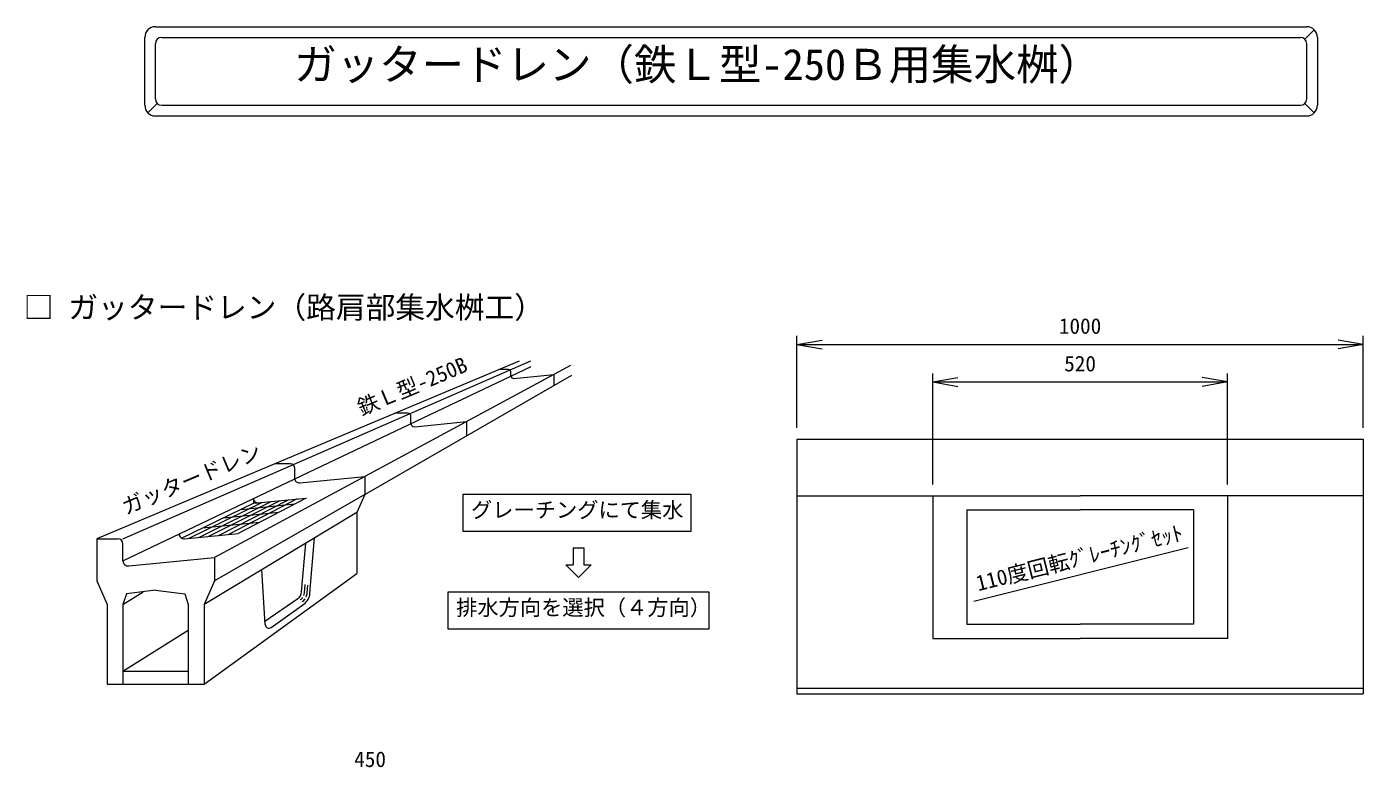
# Model space of a CAD drawing. Units: millimetres on the paper. Extents: x 76 to 506, y 34 to 571.
# Drawn here: x 76.3 to 233.6, y 483.4 to 570.6 of the extents above; entities that cross this region are included whole.
import ezdxf
from ezdxf.enums import TextEntityAlignment as Align

# ---------------------------------------------------------------- set-up
doc = ezdxf.new("R2010")
doc.units = ezdxf.units.MM
doc.layers.add('1', color=4, linetype='Continuous', lineweight=18)
doc.styles.add('ＭＳ ゴシック-5.0-0.0', font='')
doc.styles.get('ＭＳ ゴシック-5.0-0.0').set_extended_font_data('ＭＳ ゴシック-5.0-0.0')

msp = doc.modelspace()

# ---------------------------------------------------------------- linework, layer by layer
at = {"layer": '1'}
for p, q in [((91.399, 570.623), (141.348, 570.623)), ((141.348, 570.623), (226.948, 570.623)), ((226.729, 569.153), (227.832, 570.257)), ((90.149, 561.373), (90.149, 569.373)), ((91.399, 562.123), (91.399, 568.623)), ((92.149, 569.373), (226.198, 569.373)), ((226.948, 562.123), (226.948, 568.623)), ((228.198, 569.373), (228.198, 561.373)), ((91.619, 561.592), (90.515, 560.489)), ((92.149, 561.373), (226.198, 561.373)), ((226.729, 561.592), (227.832, 560.489)), ((91.399, 560.123), (226.948, 560.123)), ((166.932, 523.4), (166.932, 534.216)), ((166.932, 533.216), (169.886, 533.736)), ((233.599, 533.216), (230.644, 533.736)), ((233.599, 523.4), (233.599, 534.216)), ((166.932, 533.216), (169.886, 532.695)), ((166.932, 533.216), (233.599, 533.216)), ((233.599, 533.216), (230.644, 532.695)), ((134.21, 531.258), (105.451, 519.159)), ((107.363, 518.966), (135.589, 531.265)), ((107.831, 517.391), (135.628, 530.627)), ((140.278, 530.744), (116.051, 517.683)), ((116.051, 515.563), (140.422, 529.6)), ((132.954, 530.251), (131.817, 530.251)), ((133.262, 529.522), (133.262, 529.943)), ((133.6, 529.215), (138.316, 529.687)), ((138.316, 529.687), (138.316, 528.387)), ((182.932, 516.733), (182.932, 529.793)), ((182.932, 528.793), (185.886, 529.314)), ((182.932, 528.793), (185.886, 528.272)), ((182.932, 528.793), (217.599, 528.793)), ((217.599, 528.793), (214.644, 529.314)), ((217.599, 528.793), (214.644, 528.272)), ((217.599, 516.733), (217.599, 529.793)), ((121.091, 525.12), (119.621, 525.12)), ((121.487, 523.919), (121.487, 524.724)), ((121.922, 523.525), (128.017, 524.134)), ((128.017, 524.134), (128.017, 522.455)), ((103.979, 514.61), (95.347, 510.382)), ((96.507, 510.498), (105.011, 514.713)), ((106.043, 514.816), (97.667, 510.614)), ((98.827, 510.73), (107.075, 514.919)), ((108.107, 515.022), (99.987, 510.846)), ((109.139, 515.126), (101.147, 510.962)), ((102.947, 514.506), (109.139, 515.126)), ((102.947, 515.09), (102.947, 514.506)), ((127.63, 515.567), (154.415, 515.567)), ((127.63, 511.197), (127.63, 515.567)), ((154.415, 515.567), (154.415, 511.197)), ((94.471, 510.403), (102.947, 514.506)), ((115.109, 513.443), (97.123, 502.599)), ((99.428, 512.803), (105.928, 513.453)), ((101.48, 513.796), (107.801, 514.428)), ((96.952, 511.604), (103.669, 512.276)), ((94.816, 510.329), (101.147, 510.962)), ((108.617, 504.069), (109.095, 509.817)), ((109.595, 503.925), (110.138, 510.446)), ((154.415, 511.197), (127.63, 511.197)), ((140.564, 509.262), (141.846, 509.262)), ((140.564, 509.262), (140.564, 507.247)), ((141.846, 509.262), (141.846, 507.247)), ((187.744, 502.983), (213.004, 509.298)), ((104.321, 500.231), (103.929, 506.703)), ((141.205, 505.77), (139.728, 507.247)), ((139.728, 507.247), (140.564, 507.247)), ((141.205, 505.77), (142.682, 507.247)), ((141.846, 507.247), (142.682, 507.247)), ((87.575, 502.599), (89.963, 504.097)), ((108.944, 503.979), (109.025, 504.948)), ((109.27, 503.952), (109.345, 504.852)), ((125.88, 504.067), (156.542, 504.067)), ((125.88, 499.697), (125.88, 504.067)), ((156.542, 504.067), (156.542, 499.697)), ((108.148, 503.256), (104.299, 500.584)), ((105.015, 499.899), (108.862, 502.637)), ((87.575, 494.745), (95.275, 499.575)), ((156.542, 499.697), (125.88, 499.697)), ((166.932, 492.733), (233.599, 492.733))]:
    msp.add_line(p, q, dxfattribs=at)
at = {"layer": '1', "color": 2}
for p, q in [((166.932, 522.067), (166.932, 492.067)), ((166.932, 522.067), (233.599, 522.067)), ((233.599, 522.067), (233.599, 492.067)), ((105.451, 519.159), (84.495, 510.343)), ((87.575, 510.343), (107.363, 518.966)), ((116.051, 517.683), (98.355, 508.143)), ((107.279, 519.159), (105.451, 519.159)), ((107.807, 517.442), (107.807, 518.631)), ((108.387, 516.917), (116.051, 517.683)), ((116.051, 517.683), (116.051, 515.563)), ((87.575, 507.746), (107.831, 517.391)), ((116.051, 515.563), (98.355, 505.371)), ((116.051, 515.563), (115.109, 513.443)), ((166.932, 515.4), (200.265, 515.4)), ((182.932, 515.4), (182.932, 498.6)), ((233.599, 515.4), (200.265, 515.4)), ((217.599, 515.4), (217.599, 498.6)), ((115.109, 513.443), (115.109, 506.258)), ((186.932, 513.733), (186.932, 500.267)), ((186.932, 513.733), (200.265, 513.733)), ((213.599, 513.733), (200.265, 513.733)), ((213.599, 513.733), (213.599, 500.267)), ((84.495, 510.343), (84.495, 505.371)), ((84.495, 510.343), (86.959, 510.343)), ((87.575, 507.746), (87.575, 509.727)), ((88.253, 507.133), (98.355, 508.143)), ((98.355, 508.143), (98.355, 505.371)), ((84.495, 505.371), (85.727, 502.599)), ((97.123, 493.205), (115.109, 506.258)), ((98.355, 505.371), (97.123, 502.599)), ((87.984, 503.831), (87.575, 502.599)), ((91.425, 504.293), (87.984, 503.831)), ((91.425, 504.293), (94.867, 503.831)), ((94.867, 503.831), (95.275, 502.599)), ((85.727, 502.599), (85.727, 493.205)), ((87.575, 502.599), (87.575, 493.205)), ((95.275, 502.599), (95.275, 493.205)), ((97.123, 502.599), (97.123, 493.205)), ((186.932, 500.267), (200.265, 500.267)), ((213.599, 500.267), (200.265, 500.267)), ((182.932, 498.6), (200.265, 498.6)), ((217.599, 498.6), (200.265, 498.6)), ((87.575, 494.745), (95.275, 494.745)), ((85.727, 493.205), (97.123, 493.205)), ((166.932, 492.067), (233.599, 492.067))]:
    msp.add_line(p, q, dxfattribs=at)
at = {"layer": '1'}
for centre, radius, start, end in [((91.399, 569.373), 1.25, 90, 180), ((226.948, 569.373), 1.25, 0, 90), ((92.149, 568.623), 0.75, 90, 180), ((226.198, 568.623), 0.75, 0, 90), ((92.149, 562.123), 0.75, 180, 270), ((226.198, 562.123), 0.75, 270, 0), ((91.399, 561.373), 1.25, 180, 270), ((226.948, 561.373), 1.25, 270, 0), ((132.954, 529.943), 0.308, 0, 90), ((133.57, 529.522), 0.308, 180, 275.71059), ((121.091, 524.724), 0.396, 0, 90), ((121.883, 523.919), 0.396, 180, 275.71059), ((103.475, 515.09), 0.528, 180, 275.71059), ((94.759, 510.898), 0.572, 180, 275.71059), ((107.52, 504.16), 1.1, 304.77743, 355.24188), ((107.841, 504.071), 1.76, 305.43802, 355.24188), ((107.841, 504.071), 1.107, 338.60904, 355.24188), ((107.841, 504.071), 1.433, 336.91243, 355.24188), ((107.841, 504.071), 1.107, 305.43802, 326.67273), ((107.841, 504.071), 1.433, 305.43802, 326.26328), ((104.76, 500.258), 0.44, 183.46087, 305.43802)]:
    msp.add_arc(centre, radius, start, end, dxfattribs=at)
at = {"layer": '1', "color": 2}
for centre, radius, start, end in [((107.279, 518.631), 0.528, 0, 90), ((108.335, 517.442), 0.528, 180, 275.71059), ((86.959, 509.727), 0.616, 0, 90), ((88.191, 507.746), 0.616, 180, 275.71059)]:
    msp.add_arc(centre, radius, start, end, dxfattribs=at)

# ---------------------------------------------------------------- texts
at = {"layer": '1', "color": 7, "style": 'ＭＳ ゴシック-5.0-0.0'}
for s, height, p in [('ガッタードレン（鉄Ｌ型-250Ｂ用集水桝）', 3.666, (107.736, 563.249)), ('□ ガッタードレン（路肩部集水桝工）', 2.566, (75.9, 535.527)), ('1000', 1.833, (197.765, 533.915)), ('520', 1.833, (198.39, 529.492)), ('グレーチングにて集水', 1.833, (128.556, 512.267)), ('排水方向を選択（４方向）', 1.833, (126.806, 500.767)), ('450', 1.833, (114.803, 482.906))]:
    msp.add_text(s, height=height, dxfattribs=at).set_placement(p, align=Align.BOTTOM_LEFT)
for s, rotation, p in [('鉄Ｌ型-250B', 22.816, (115.878, 524.296)), ('ガッタードレン', 22.816, (88.142, 512.628)), ('110度回転ｸﾞﾚｰﾁﾝｸﾞｾｯﾄ', 14.036, (188.4, 503.628))]:
    msp.add_text(s, height=1.833, rotation=rotation, dxfattribs=at).set_placement(p, align=Align.BOTTOM_LEFT)

doc.saveas('drawing.dxf')
